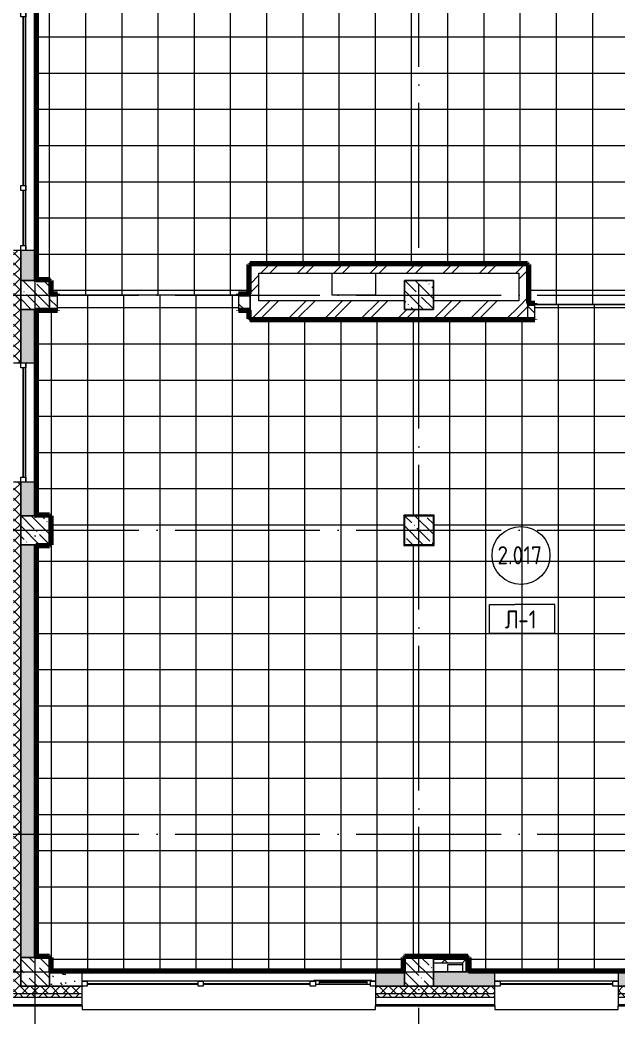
# Model space of a CAD drawing. Header units: millimetres. Extents: x 97 to 214665, y -4577 to 61202.
# Drawn here: x 126788 to 135048, y 25800 to 39575 of the extents above; entities that cross this region are included whole.
import ezdxf

# ---------------------------------------------------------------- set-up
doc = ezdxf.new("R2010")
doc.units = ezdxf.units.MM
doc.linetypes.add('ADSK_Линия сетки', pattern=[2500, 2000, -250, 0, -250])
for name, color, linetype, lineweight in [('A-AREA-____-IDEN', 2, 'Continuous', 20), ('A-FLOR-____-IDEN', 11, 'Continuous', 20), ('A-FLOR-____-OTLN', 192, 'Continuous', 9), ('A-FLOR-____-PATT', 8, 'Continuous', 9), ('A-GLAZ-____-MCUT', 151, 'Continuous', 9), ('A-GLAZ-____-OTLN', 151, 'Continuous', 9), ('A-WALL-____-MCUT', 113, 'Continuous', 9), ('A-WALL-____-PATT', 111, 'Continuous', 9), ('A-WALL-FNSH-MCUT', 113, 'Continuous', 9), ('I-WALL-____-OTLN', 2, 'Continuous', 9), ('S-COLS-____-MCUT', 52, 'Continuous', 9), ('S-COLS-____-OTLN', 52, 'Continuous', 9), ('S-GRID-____-OTLN', 1, 'Continuous', 9)]:
    doc.layers.add(name, color=color, linetype=linetype, lineweight=lineweight)
doc.styles.add('GOST Common', font='GOST_Common.ttf', dxfattribs={"width": 0.9, "height": 250})
pattern_1 = [(135, (0, 0), (-141.42136, -141.42136), [])]
pattern_2 = [(45, (0, 0), (-251.4472, 251.4472), []), (45, (0, 381), (-251.4472, 251.4472), [])]
pattern_3 = [(45, (0, 0), (-70.71068, 70.71068), []), (135, (0, 0), (-70.71068, -70.71068), [])]
pattern_4 = [(135, (0, 0), (-142.5612, -142.5612), []), (135, (142.56, 0), (-142.5612, -142.5612), [252.016, -50.403, 3.353, -47.05])]
pattern_5 = [(50, (0, 0), (364.3679, -31.8783), [38.1, -419.1]), (355, (0, 0), (-70.4859, 382.1133), [30.48, -335.28]), (100.451, (30.36, -2.66), (293.885, 350.2334), [32.38, -356.18]), (46.184, (0, 101.6), (542.1585, -84.0858), [57.15, -628.65]), (96.636, (45.2, 94.6), (474.805, 494.8554), [48.57, -534.27]), (351.184, (0, 101.6), (474.8102, 494.85), [45.72, -502.92]), (21, (50.8, 76.2), (303.2285, -204.5305), [38.1, -419.1]), (326, (50.8, 76.2), (123.6039, 368.376), [30.48, -335.28]), (71.451, (76.07, 59.16), (426.8341, 163.8427), [32.38, -356.18]), (37.5, (0, 0), (6.17665, 169.11015), [16.764, -314.452, 16.764, -323.596, -336.55]), (37.5, (0, 0), (6.17665, 169.11015), [-671.576, 16.764, -319.786]), (7.5, (0, 0), (133.63888, 200.3615), [16.764, -177.292, 16.764, -306.832, -128.27]), (7.5, (0, 0), (133.63888, 200.3615), [-517.652, 16.764, -111.506]), (327.5, (-113.28, 0), (271.18182, -11.45836), [16.764, -110.236, 16.764, -379.476, -525.78]), (327.5, (-113.28, 0), (271.18182, -11.45836), [-523.24, 16.764, -509.016]), (317.5, (-164.08, 0), (296.2585, 50.85285), [16.764, -148.336, 16.764, -246.38, -373.38]), (317.5, (-164.08, 0), (296.2585, 50.85285), [-428.244, 16.764, -356.616])]
pattern_6 = [(45, (0, 0), (-141.42136, 141.42136), []), (135, (0, 0), (-141.42136, -141.42136), [])]

# ---------------------------------------------------------------- blocks, each defined once
blk = doc.blocks.new('Окно_СКБ_2Ст1 - Окно_СКБ_2Ст 3400_ОКп-1л_E60-37619709-О_АИ_ПП_4_200_Целиком')
at = {"layer": 'A-GLAZ-____-MCUT', "color": 90}
for p, q in [((-1650, -195), (-1650, -125)), ((-1650, -125), (-1580, -125)), ((-1580, -125), (-1580, -195)), ((-820, -195), (-820, -125)), ((-820, -125), (-750, -125)), ((-750, -125), (-750, -195)), ((1580, -195), (1580, -125)), ((1580, -125), (1650, -125)), ((1650, -125), (1650, -195)), ((-1580, -195), (-1650, -195)), ((-750, -195), (-820, -195)), ((1650, -195), (1580, -195))]:
    blk.add_line(p, q, dxfattribs=at)
at = {"layer": 'A-GLAZ-____-MCUT', "color": 10, "lineweight": 5}
for p, q in [((-820, -155), (-1580, -155)), ((-820, -165), (-1580, -165)), ((1580, -155), (-750, -155)), ((1580, -165), (-750, -165))]:
    blk.add_line(p, q, dxfattribs=at)
at = {"layer": 'A-GLAZ-____-OTLN', "color": 10, "lineweight": 5}
blk.add_line((-1650, -195), (1650, -195), dxfattribs=at)
blk = doc.blocks.new('Окно_СКБ_1Ст1 - 120_Окно_СКБ_1Ст_1650_ОК17л-29018978-О_АИ_ПП_4_200_Целиком')
at = {"layer": 'A-GLAZ-____-MCUT', "color": 90}
for p, q in [((-825, -195), (-825, -125)), ((-825, -125), (-755, -125)), ((-755, -125), (-755, -195)), ((755, -195), (755, -125)), ((755, -125), (825, -125)), ((825, -125), (825, -195)), ((-755, -195), (-825, -195)), ((825, -195), (755, -195))]:
    blk.add_line(p, q, dxfattribs=at)
at = {"layer": 'A-GLAZ-____-MCUT', "color": 10, "lineweight": 5}
for p, q in [((755, -155), (-755, -155)), ((755, -165), (-755, -165))]:
    blk.add_line(p, q, dxfattribs=at)
at = {"layer": 'A-GLAZ-____-OTLN', "color": 10, "lineweight": 5}
blk.add_line((-825, -195), (825, -195), dxfattribs=at)
blk = doc.blocks.new('BSC_Колонна _Прямоугольная - 400x400-31322274-О_АИ_ПП_4_200_Целиком')
at = {"layer": 'S-COLS-____-OTLN', "lineweight": 5}
h = blk.add_hatch(dxfattribs=at)
h.set_pattern_fill('FP_32', color=256, style=0, pattern_type=2)
h.set_pattern_definition([(135, (-74800, -32525), (-142.5612, -142.5612), []), (135, (-74657.44, -32525), (-142.5612, -142.5612), [252.016, -50.403, 3.353, -47.05])])
h.paths.add_polyline_path([(200, -200), (200, 200), (-200, 200), (-200, -200)])
at = {"layer": 'S-COLS-____-MCUT', "color": 130, "lineweight": 25}
for p, q in [((200, 200), (-200, 200)), ((-200, 200), (-200, -200)), ((200, -200), (200, 200)), ((-200, -200), (200, -200))]:
    blk.add_line(p, q, dxfattribs=at)
blk = doc.blocks.new('Окно_СКБ_1Ст1 - 120_Окно_СКБ_1Ст_1700_ОК19Л-29018906-О_АИ_ПП_4_200_Целиком')
at = {"layer": 'A-GLAZ-____-MCUT', "color": 90}
for p, q in [((-850, -195), (-850, -125)), ((-850, -125), (-780, -125)), ((-780, -125), (-780, -195)), ((780, -195), (780, -125)), ((780, -125), (850, -125)), ((850, -125), (850, -195)), ((-780, -195), (-850, -195)), ((850, -195), (780, -195))]:
    blk.add_line(p, q, dxfattribs=at)
at = {"layer": 'A-GLAZ-____-MCUT', "color": 10, "lineweight": 5}
for p, q in [((780, -155), (-780, -155)), ((780, -165), (-780, -165))]:
    blk.add_line(p, q, dxfattribs=at)
at = {"layer": 'A-GLAZ-____-OTLN', "color": 10, "lineweight": 5}
blk.add_line((-850, -195), (850, -195), dxfattribs=at)
blk = doc.blocks.new('WNW_Отлив1 - Отлив_металлический 2-28595994-О_АИ_ПП_4_200_Целиком')
at = {"layer": 'A-GLAZ-____-OTLN', "color": 10, "lineweight": 5}
for p, q in [((850, 320), (-850, 320)), ((-850, 320), (-850, 270)), ((850, 270), (850, 320))]:
    blk.add_line(p, q, dxfattribs=at)
blk = doc.blocks.new('Окно_СКБ_3Ст1 - Окно_СКБ_3Ст_4050_ОК15-36323508-О_АИ_ПП_4_200_Целиком')
at = {"layer": 'A-GLAZ-____-MCUT', "color": 90}
for p, q in [((-2025, -195), (-2025, -125)), ((-2025, -125), (-1955, -125)), ((-1955, -125), (-1955, -195)), ((-1195, -195), (-1195, -125)), ((-1195, -125), (-1125, -125)), ((-1125, -125), (-1125, -195)), ((355, -195), (355, -125)), ((355, -125), (425, -125)), ((425, -125), (425, -195)), ((1955, -195), (1955, -125)), ((1955, -125), (2025, -125)), ((2025, -125), (2025, -195)), ((-1955, -195), (-2025, -195)), ((-1955, -195), (-1975, -195)), ((-1975, -195), (-1975, -205)), ((-1975, -205), (-1175, -205)), ((-1175, -205), (-1975, -205)), ((-1195, -155), (-1955, -155)), ((-1955, -155), (-1955, -195)), ((-1905, -205), (-1905, -155)), ((-1245, -205), (-1245, -155)), ((-1195, -195), (-1195, -155)), ((-1125, -195), (-1195, -195)), ((-1175, -195), (-1195, -195)), ((-1175, -205), (-1175, -195)), ((425, -195), (355, -195)), ((2025, -195), (1955, -195))]:
    blk.add_line(p, q, dxfattribs=at)
at = {"layer": 'A-GLAZ-____-MCUT', "color": 10, "lineweight": 5}
for p, q in [((-1905, -175), (-1245, -175)), ((-1245, -185), (-1905, -185)), ((355, -155), (-1125, -155)), ((355, -165), (-1125, -165)), ((1955, -155), (425, -155)), ((1955, -165), (425, -165))]:
    blk.add_line(p, q, dxfattribs=at)
at = {"layer": 'A-GLAZ-____-OTLN', "color": 10, "lineweight": 5}
for p, q in [((-2025, -195), (-1975, -195)), ((-1175, -195), (2025, -195))]:
    blk.add_line(p, q, dxfattribs=at)
blk = doc.blocks.new('WNW_Отлив1 - Отлив_металлический 2-36323549-О_АИ_ПП_4_200_Целиком')
at = {"layer": 'A-GLAZ-____-OTLN', "color": 10, "lineweight": 5}
for p, q in [((2025, 320), (-2025, 320)), ((-2025, 320), (-2025, 270)), ((2025, 270), (2025, 320))]:
    blk.add_line(p, q, dxfattribs=at)
blk = doc.blocks.new('0083_СОШ675_АР_R22_rvt-1-О_АИ_ПП_4_200_Целиком')
at = {"layer": 'A-WALL-____-PATT', "lineweight": 5}
h = blk.add_hatch(dxfattribs=at)
h.set_pattern_fill('FP_21', color=10, style=0, pattern_type=2)
h.set_pattern_definition(pattern_3)
h.paths.add_polyline_path([(69300, 26225), (69300, 33190), (69200, 33190), (69200, 26225), (69280, 26225)])
h.paths.add_polyline_path([(69300, 34840), (69300, 36390), (69200, 36390), (69200, 34840)])
h.paths.add_polyline_path([(69300, 39690), (69300, 41240), (69200, 41240), (69200, 39690), (69280, 39690)])
h.paths.add_polyline_path([(69200, 42890), (69300, 42890), (69300, 43325), (69200, 43325), (69200, 43055)])
h = blk.add_hatch(dxfattribs=at)
h.set_pattern_fill('FP_74', color=10, style=0, pattern_type=2)
h.set_pattern_definition(pattern_5)
h.paths.add_polyline_path([(69300, 26625), (69500, 26625), (69500, 32325), (69300, 32325), (69300, 26655)])
h.paths.add_polyline_path([(69300, 32725), (69500, 32725), (69500, 33190), (69300, 33190), (69300, 33161)])
h.paths.add_polyline_path([(69500, 34840), (69500, 35575), (69300, 35575), (69300, 34840)])
h.paths.add_polyline_path([(69300, 35975), (69500, 35975), (69500, 36390), (69300, 36390), (69300, 36052)])
h.paths.add_polyline_path([(69500, 39690), (69500, 39775), (69300, 39775), (69300, 39690)])
h.paths.add_polyline_path([(69500, 40175), (69500, 41240), (69300, 41240), (69300, 40175)])
h.paths.add_polyline_path([(69500, 42890), (69500, 43325), (69300, 43325), (69300, 42890)])
h = blk.add_hatch(dxfattribs=at)
h.set_pattern_fill('FP_11', color=10, style=0, pattern_type=2)
h.set_pattern_definition(pattern_2)
h.paths.add_polyline_path([(73629, 36075), (76180, 36075), (76180, 36195), (72470, 36195), (72470, 36075), (72590, 36075)])
h = blk.add_hatch(dxfattribs=at)
h.set_pattern_fill('FP_11', color=10, style=0, pattern_type=2)
h.set_pattern_definition(pattern_2)
h.paths.add_polyline_path([(76180, 35445), (76300, 35445), (76300, 36195), (76180, 36195), (76180, 35695)])
h = blk.add_hatch(dxfattribs=at)
h.set_pattern_fill('FP_11', color=10, style=0, pattern_type=2)
h.set_pattern_definition(pattern_2)
h.paths.add_polyline_path([(72590, 35695), (72590, 36075), (72470, 36075), (72470, 35695)])
h = blk.add_hatch(dxfattribs=at)
h.set_pattern_fill('FP_8', color=10, style=0, pattern_type=2)
h.set_pattern_definition(pattern_1)
h.paths.add_polyline_path([(72470, 35575), (72470, 35775), (72310, 35775), (72310, 35575)])
h.paths.add_polyline_path([(69763, 35575), (69810, 35575), (69810, 35775), (69700, 35775), (69700, 35575)])
h = blk.add_hatch(dxfattribs=at)
h.set_pattern_fill('FP_11', color=10, style=0, pattern_type=2)
h.set_pattern_definition(pattern_2)
h.paths.add_polyline_path([(76180, 35445), (76180, 35695), (75000, 35695), (75000, 35575), (74600, 35575), (74600, 35695), (72470, 35695), (72470, 35445), (75561, 35445)])
h = blk.add_hatch(dxfattribs=at)
h.set_pattern_fill('FP_8', color=10, style=0, pattern_type=2)
h.set_pattern_definition(pattern_1)
h.paths.add_polyline_path([(76400, 35445), (76400, 35645), (76300, 35645), (76300, 35445)])
h = blk.add_hatch(dxfattribs=at)
h.set_pattern_fill('FP_20', color=252, style=0, pattern_type=2)
h.set_pattern_definition(pattern_6)
h.paths.add_polyline_path([(75400, 26550), (75400, 26600), (75000, 26600), (75000, 26550), (75078, 26550)])
h = blk.add_hatch(dxfattribs=at)
h.set_pattern_fill('FP_20', color=252, style=0, pattern_type=2)
h.set_pattern_definition(pattern_6)
h.paths.add_polyline_path([(75450, 26425), (75450, 26600), (75400, 26600), (75400, 26425)])
h = blk.add_hatch(dxfattribs=at)
h.set_pattern_fill('FP_74', color=10, style=0, pattern_type=2)
h.set_pattern_definition(pattern_5)
h.paths.add_polyline_path([(70150, 26225), (70150, 26425), (69700, 26425), (69700, 26225), (69763, 26225)])
h = blk.add_hatch(dxfattribs=at)
h.set_pattern_fill('FP_74', color=10, style=0, pattern_type=2)
h.set_pattern_definition(pattern_5)
h.paths.add_polyline_path([(101160, 26225), (101160, 26425), (100150, 26425), (100150, 26225), (100687, 26225)])
h.paths.add_polyline_path([(96900, 26225), (97450, 26225), (97450, 26425), (96900, 26425)])
h.paths.add_polyline_path([(96500, 26225), (96500, 26425), (96250, 26425), (96250, 26225)])
h.paths.add_polyline_path([(98350, 26225), (99250, 26225), (99250, 26425), (98350, 26425)])
h.paths.add_polyline_path([(95350, 26225), (95350, 26425), (94450, 26425), (94450, 26225), (94888, 26225)])
h.paths.add_polyline_path([(92750, 26225), (93550, 26225), (93550, 26425), (92750, 26425)])
h.paths.add_polyline_path([(89650, 26225), (89650, 26425), (88850, 26425), (88850, 26225), (89090, 26225)])
h.paths.add_polyline_path([(86650, 26225), (87550, 26225), (87550, 26425), (86650, 26425)])
h.paths.add_polyline_path([(85750, 26225), (85750, 26425), (84250, 26425), (84250, 26225), (85225, 26225)])
h.paths.add_polyline_path([(83150, 26225), (83350, 26225), (83350, 26425), (83150, 26425)])
h.paths.add_polyline_path([(81359, 26225), (81550, 26225), (81550, 26425), (80300, 26425), (80300, 26225), (80876, 26225)])
h.paths.add_polyline_path([(79000, 26225), (79000, 26425), (77550, 26425), (77550, 26225)])
h.paths.add_polyline_path([(82750, 26225), (82750, 26425), (82450, 26425), (82450, 26225)])
h.paths.add_polyline_path([(74595, 26225), (74600, 26225), (74600, 26425), (74200, 26425), (74200, 26225)])
h.paths.add_polyline_path([(75561, 26225), (75850, 26225), (75850, 26425), (75000, 26425), (75000, 26225), (75078, 26225)])
h = blk.add_hatch(dxfattribs=at)
h.set_pattern_fill('FP_21', color=10, style=0, pattern_type=2)
h.set_pattern_definition(pattern_3)
h.paths.add_polyline_path([(104552, 26125), (104600, 26125), (104700, 26225), (102445, 26225), (102445, 26125), (102619, 26125)])
h.paths.add_polyline_path([(101160, 26125), (101160, 26225), (100150, 26225), (100150, 26125), (100687, 26125)])
h.paths.add_polyline_path([(101360, 26125), (101545, 26125), (101545, 26225), (101360, 26225)])
h.paths.add_polyline_path([(99250, 26125), (99250, 26225), (98350, 26225), (98350, 26125), (98754, 26125)])
h.paths.add_polyline_path([(96250, 26125), (97450, 26125), (97450, 26225), (96250, 26225)])
h.paths.add_polyline_path([(94450, 26125), (95350, 26125), (95350, 26225), (94450, 26225)])
h.paths.add_polyline_path([(92350, 26125), (93550, 26125), (93550, 26225), (92350, 26225)])
h.paths.add_polyline_path([(89090, 26125), (89650, 26125), (89650, 26225), (88450, 26225), (88450, 26125)])
h.paths.add_polyline_path([(87158, 26125), (87550, 26125), (87550, 26225), (86650, 26225), (86650, 26125)])
h.paths.add_polyline_path([(85750, 26125), (85750, 26225), (84250, 26225), (84250, 26125), (85225, 26125)])
h.paths.add_polyline_path([(82450, 26125), (83350, 26125), (83350, 26225), (82450, 26225)])
h.paths.add_polyline_path([(81550, 26125), (81550, 26225), (79900, 26225), (79900, 26125), (81359, 26125)])
h.paths.add_polyline_path([(77550, 26125), (79000, 26125), (79000, 26225), (77550, 26225)])
h.paths.add_polyline_path([(75561, 26125), (75850, 26125), (75850, 26225), (74200, 26225), (74200, 26125), (75078, 26125)])
h.paths.add_polyline_path([(69763, 26125), (70150, 26125), (70150, 26225), (69200, 26225), (69200, 26125), (69280, 26125)])
h = blk.add_hatch(dxfattribs=at)
h.set_pattern_fill('FP_7', color=10, style=0, pattern_type=2)
h.set_pattern_definition([(135, (0, 0), (-84.85281, -84.85281), []), (225, (0, 0), (84.85281, -84.85281), [])])
h.paths.add_polyline_path([(104550, 26075), (104600, 26125), (102445, 26125), (102445, 26075), (102619, 26075)])
h.paths.add_polyline_path([(101545, 26075), (101545, 26125), (100150, 26125), (100150, 26075), (100687, 26075)])
h.paths.add_polyline_path([(98754, 26075), (99250, 26075), (99250, 26125), (98350, 26125), (98350, 26075)])
h.paths.add_polyline_path([(97450, 26075), (97450, 26125), (96250, 26125), (96250, 26075), (96821, 26075)])
h.paths.add_polyline_path([(95350, 26075), (95350, 26125), (94450, 26125), (94450, 26075), (94888, 26075)])
h.paths.add_polyline_path([(92350, 26075), (93550, 26075), (93550, 26125), (92350, 26125)])
h.paths.add_polyline_path([(89650, 26075), (89650, 26125), (88450, 26125), (88450, 26075), (89090, 26075)])
h.paths.add_polyline_path([(87550, 26075), (87550, 26125), (86650, 26125), (86650, 26075), (87158, 26075)])
h.paths.add_polyline_path([(85750, 26075), (85750, 26125), (84250, 26125), (84250, 26075), (85225, 26075)])
h.paths.add_polyline_path([(82450, 26075), (83350, 26075), (83350, 26125), (82450, 26125)])
h.paths.add_polyline_path([(81359, 26075), (81550, 26075), (81550, 26125), (79900, 26125), (79900, 26075), (80876, 26075)])
h.paths.add_polyline_path([(79000, 26075), (79000, 26125), (77550, 26125), (77550, 26075)])
h.paths.add_polyline_path([(75078, 26075), (75850, 26075), (75850, 26125), (74200, 26125), (74200, 26075), (74595, 26075)])
h.paths.add_polyline_path([(69763, 26075), (70150, 26075), (70150, 26125), (69150, 26125), (69150, 26075), (69280, 26075)])
at = {"layer": 'S-COLS-____-OTLN', "lineweight": 5}
h = blk.add_hatch(dxfattribs=at)
h.set_pattern_fill('FP_31', color=256, style=0, pattern_type=2)
h.set_pattern_definition(pattern_4)
h.paths.add_polyline_path([(69300, 35575), (69700, 35575), (69700, 35975), (69300, 35975)])
h = blk.add_hatch(dxfattribs=at)
h.set_pattern_fill('FP_31', color=256, style=0, pattern_type=2)
h.set_pattern_definition(pattern_4)
h.paths.add_polyline_path([(74600, 35575), (75000, 35575), (75000, 35975), (74600, 35975), (74600, 35695)])
h = blk.add_hatch(dxfattribs=at)
h.set_pattern_fill('FP_31', color=256, style=0, pattern_type=2)
h.set_pattern_definition(pattern_4)
h.paths.add_polyline_path([(69500, 32325), (69700, 32325), (69700, 32725), (69300, 32725), (69300, 32325)])
h = blk.add_hatch(dxfattribs=at)
h.set_pattern_fill('FP_31', color=256, style=0, pattern_type=2)
h.set_pattern_definition(pattern_4)
h.paths.add_polyline_path([(69300, 26225), (69700, 26225), (69700, 26625), (69300, 26625)])
h = blk.add_hatch(dxfattribs=at)
h.set_pattern_fill('FP_31', color=256, style=0, pattern_type=2)
h.set_pattern_definition(pattern_4)
h.paths.add_polyline_path([(74600, 26225), (75000, 26225), (75000, 26625), (74600, 26625), (74600, 26425)])
at = {"layer": 'A-FLOR-____-OTLN', "color": 90}
for p, q in [((73600, 35775), (73600, 36075)), ((74200, 36075), (74200, 35775)), ((74200, 35775), (73600, 35775)), ((75200, 26425), (75200, 26525)), ((75200, 26525), (75400, 26525))]:
    blk.add_line(p, q, dxfattribs=at)
at = {"layer": 'A-WALL-____-MCUT', "color": 90}
for p, q in [((69300, 36390), (69200, 36390)), ((69300, 35575), (69300, 35975)), ((69200, 34840), (69300, 34840)), ((69300, 33190), (69200, 33190)), ((69300, 32325), (69300, 32725)), ((69300, 26225), (69300, 26625)), ((69700, 26225), (69300, 26225)), ((70150, 26125), (70150, 26225)), ((74200, 26225), (74200, 26125)), ((75000, 26225), (74600, 26225)), ((75850, 26125), (75850, 26225)), ((77550, 26225), (77550, 26125)), ((70150, 25975), (70150, 26075)), ((74200, 26075), (74200, 25975)), ((75850, 25975), (75850, 26075)), ((77550, 26075), (77550, 25975))]:
    blk.add_line(p, q, dxfattribs=at)
at = {"layer": 'A-WALL-____-MCUT', "color": 50, "lineweight": 13}
for p, q in [((69300, 35975), (69300, 36390)), ((69500, 36390), (69300, 36390)), ((69300, 36390), (69300, 35975)), ((69500, 35975), (69500, 36390)), ((76180, 36195), (72470, 36195)), ((72470, 36195), (72470, 36075)), ((76300, 36195), (76180, 36195)), ((76300, 35645), (76300, 36195)), ((72470, 36075), (72470, 35695)), ((72590, 35695), (72590, 36075)), ((72590, 36075), (76180, 36075)), ((76180, 36075), (76180, 35695)), ((69810, 35775), (69700, 35775)), ((69700, 35775), (69700, 35575)), ((69810, 35575), (69810, 35775)), ((72470, 35775), (72310, 35775)), ((72310, 35775), (72310, 35575)), ((72470, 35575), (72470, 35775)), ((72470, 35695), (72470, 35445)), ((74600, 35695), (72590, 35695)), ((76180, 35695), (75000, 35695)), ((69300, 34840), (69300, 35575)), ((69300, 35575), (69300, 34840)), ((69500, 34840), (69500, 35575)), ((69700, 35575), (69810, 35575)), ((72310, 35575), (72470, 35575)), ((76400, 35645), (76300, 35645)), ((76400, 35445), (76400, 35645)), ((72470, 35445), (76180, 35445)), ((76180, 35445), (76300, 35445)), ((76300, 35445), (76400, 35445)), ((69300, 34840), (69500, 34840)), ((69300, 32725), (69300, 33190)), ((69500, 33190), (69300, 33190)), ((69300, 33190), (69300, 32725)), ((69500, 32725), (69500, 33190)), ((69300, 26625), (69300, 32325)), ((69300, 32325), (69300, 26625)), ((69500, 26625), (69500, 32325)), ((75000, 26600), (75000, 26550)), ((75000, 26600), (75400, 26600)), ((75400, 26600), (75450, 26600)), ((75450, 26600), (75450, 26425)), ((75000, 26550), (75400, 26550)), ((75400, 26550), (75400, 26425)), ((70150, 26425), (69700, 26425)), ((70150, 26225), (70150, 26425)), ((74600, 26425), (74200, 26425)), ((74200, 26425), (74200, 26225)), ((75850, 26425), (75000, 26425)), ((75400, 26425), (75450, 26425)), ((75850, 26225), (75850, 26425)), ((79000, 26425), (77550, 26425)), ((77550, 26425), (77550, 26225)), ((70150, 26225), (69700, 26225)), ((69700, 26225), (70150, 26225)), ((74600, 26225), (74200, 26225)), ((74200, 26225), (74600, 26225)), ((75850, 26225), (75000, 26225)), ((75000, 26225), (75850, 26225)), ((79000, 26225), (77550, 26225)), ((77550, 26225), (79000, 26225)), ((69150, 26075), (70150, 26075)), ((69200, 26125), (70150, 26125)), ((70150, 26075), (70150, 26125)), ((74200, 26125), (74200, 26075)), ((74200, 26125), (75850, 26125)), ((74200, 26075), (75850, 26075)), ((75850, 26075), (75850, 26125)), ((77550, 26125), (77550, 26075)), ((77550, 26125), (79000, 26125)), ((77550, 26075), (79000, 26075))]:
    blk.add_line(p, q, dxfattribs=at)
at = {"layer": 'A-WALL-____-MCUT', "color": 10, "lineweight": 5}
for p, q in [((69300, 35975), (69500, 35975)), ((74600, 35575), (74600, 35695)), ((75000, 35695), (75000, 35575)), ((69500, 35575), (69300, 35575)), ((75000, 35575), (74600, 35575)), ((76300, 35645), (76300, 35445)), ((69300, 32725), (69500, 32725)), ((69500, 32325), (69300, 32325)), ((69300, 26625), (69500, 26625)), ((75000, 26612), (75400, 26612)), ((75400, 26612), (75450, 26612)), ((75450, 26612), (75462, 26612)), ((75462, 26612), (75462, 26425)), ((69700, 26425), (69700, 26225)), ((74600, 26225), (74600, 26425)), ((75000, 26425), (75000, 26225)), ((69050, 25975), (70150, 25975)), ((74200, 25975), (75850, 25975)), ((77550, 25975), (79000, 25975))]:
    blk.add_line(p, q, dxfattribs=at)
at = {"layer": 'A-WALL-FNSH-MCUT', "color": 90}
for p, q in [((75400, 26625), (75000, 26625)), ((75000, 26625), (75000, 26612)), ((75000, 26612), (75000, 26600)), ((75450, 26625), (75400, 26625)), ((75462, 26625), (75450, 26625)), ((75475, 26625), (75462, 26625)), ((75475, 26425), (75475, 26625)), ((75450, 26425), (75462, 26425)), ((75462, 26425), (75475, 26425)), ((69030, 25955), (70150, 25955)), ((70150, 25955), (70150, 25975)), ((74200, 25975), (74200, 25955)), ((74200, 25955), (75850, 25955)), ((75850, 25955), (75850, 25975)), ((77550, 25975), (77550, 25955)), ((77550, 25955), (79000, 25955))]:
    blk.add_line(p, q, dxfattribs=at)
at = {"layer": 'I-WALL-____-OTLN', "color": 90}
for p, q in [((69500, 39690), (69500, 36390)), ((69500, 34840), (69500, 33190)), ((70150, 26425), (71570, 26425)), ((71570, 26425), (74200, 26425)), ((75850, 26425), (77550, 26425))]:
    blk.add_line(p, q, dxfattribs=at)
at = {"layer": 'S-COLS-____-MCUT', "color": 130, "lineweight": 25}
for p, q in [((69300, 35975), (69300, 35575)), ((69700, 35975), (69500, 35975)), ((69700, 35575), (69700, 35975)), ((75000, 35975), (74600, 35975)), ((74600, 35975), (74600, 35695)), ((75000, 35695), (75000, 35975)), ((69500, 35575), (69700, 35575)), ((69300, 32725), (69300, 32325)), ((69700, 32725), (69500, 32725)), ((69700, 32325), (69700, 32725)), ((69500, 32325), (69700, 32325)), ((69300, 26625), (69300, 26225)), ((69700, 26625), (69500, 26625)), ((69700, 26425), (69700, 26625)), ((75000, 26625), (74600, 26625)), ((74600, 26625), (74600, 26425)), ((75000, 26425), (75000, 26625)), ((69300, 26225), (69700, 26225)), ((74600, 26225), (75000, 26225))]:
    blk.add_line(p, q, dxfattribs=at)
at = {"layer": 'S-COLS-____-OTLN', "color": 90}
for p, q in [((69500, 35975), (69300, 35975)), ((74600, 35695), (74600, 35575)), ((75000, 35575), (75000, 35695)), ((69300, 35575), (69500, 35575)), ((74600, 35575), (75000, 35575)), ((69500, 32725), (69300, 32725)), ((69300, 32325), (69500, 32325)), ((69500, 26625), (69300, 26625)), ((69700, 26225), (69700, 26425)), ((74600, 26425), (74600, 26225)), ((75000, 26225), (75000, 26425))]:
    blk.add_line(p, q, dxfattribs=at)
at = {"layer": 'A-GLAZ-____-OTLN', "color": 90, "lineweight": 9}
for name, p, rotation in [('Окно_СКБ_2Ст1 - Окно_СКБ_2Ст 3400_ОКп-1л_E60-37619709-О_АИ_ПП_4_200_Целиком', (69175, 38040), 89.99999999999991), ('Окно_СКБ_1Ст1 - 120_Окно_СКБ_1Ст_1650_ОК17л-29018978-О_АИ_ПП_4_200_Целиком', (69175, 34015), 89.99999999999991), ('Окно_СКБ_3Ст1 - Окно_СКБ_3Ст_4050_ОК15-36323508-О_АИ_ПП_4_200_Целиком', (72175, 26100), 180), ('Окно_СКБ_1Ст1 - 120_Окно_СКБ_1Ст_1700_ОК19Л-29018906-О_АИ_ПП_4_200_Целиком', (76700, 26100), 180), ('WNW_Отлив1 - Отлив_металлический 2-36323549-О_АИ_ПП_4_200_Целиком', (72175, 26225), 180), ('WNW_Отлив1 - Отлив_металлический 2-28595994-О_АИ_ПП_4_200_Целиком', (76700, 26225), 180)]:
    blk.add_blockref(name, p, dxfattribs=dict(at, rotation=rotation))
at = {"layer": 'S-COLS-____-OTLN', "color": 90, "lineweight": 9}
blk.add_blockref('BSC_Колонна _Прямоугольная - 400x400-31322274-О_АИ_ПП_4_200_Целиком', (74800, 32525), dxfattribs=at)
blk = doc.blocks.new('ADSK_Марка_Перекрытие - Типоразмер_ADSK_Марка-158127-О_АИ_ПП_4_200_Целиком')
at = {"layer": 'A-FLOR-____-IDEN'}
for p, q in [((-4.5, 4), (-1, 4)), ((-4.5, 0), (-4.5, 4)), ((4.5, 4), (-1, 4)), ((4.5, 0), (4.5, 4)), ((4.5, 0), (-4.5, 0)), ((-4.5, 0), (4, 0))]:
    blk.add_line(p, q, dxfattribs=at)
blk = doc.blocks.new('ADSK_Марка_Помещение_ОдноЗначение - Номер-159740-О_АИ_ПП_4_200_Целиком')
at = {"layer": 'A-AREA-____-IDEN'}
blk.add_circle((0, 0), 4, dxfattribs=at)

msp = doc.modelspace()

# ---------------------------------------------------------------- hatches: boundary and pattern name
at = {"layer": 'A-FLOR-____-PATT'}
h = msp.add_hatch(dxfattribs=at)
h.set_pattern_fill('FP_215', color=256, style=0, pattern_type=2)
h.set_pattern_definition([(0, (146697.5, 40839.97), (0, 500), []), (90, (146697.5, 40839.97), (-500, 3e-14), [])])
h.paths.add_polyline_path([(134992.183332, 35645), (135298.114412, 35645), (135298.114412, 35695), (135313.114412, 35695), (135313.114412, 36425.000586), (135318.114412, 36425.000586), (135318.114412, 36435.000586), (135328.114412, 36435.000586), (135328.114412, 36440.000586), (144983.114412, 36440.000586), (144983.114412, 39760.023044), (138678.114412, 39760.023044), (138678.114412, 39775.023044), (136618.114412, 39775.023044), (136618.114412, 39760.023044), (131428.114412, 39760.023044), (131428.114412, 39765.023044), (131418.114412, 39765.023044), (131418.114412, 39775.023044), (131413.114412, 39775.023044), (131413.114412, 41999.999414), (131628.114412, 42000), (131628.114412, 43499.999414), (131413.114412, 43499.999414), (131413.114412, 45690), (130628.114412, 45690), (130628.114412, 45905), (127928.114412, 45905), (127928.114412, 45690), (127188.094248, 45690), (127188.094248, 45369.173212), (127183.094248, 45369.173212), (127183.094248, 45359.173212), (127173.094248, 45359.173212), (127172.588933, 45354.173212), (127013.114412, 45354.173212), (127013.114412, 40190), (127198.114412, 40190), (127198.114412, 40185), (127208.114412, 40185), (127208.114412, 40175), (127213.114412, 40174.999414), (127213.114412, 39775.000082), (127208.114412, 39774.999414), (127208.114412, 39764.999414), (127198.114412, 39764.999414), (127198.114412, 39759.999414), (127013.114412, 39759.999414), (127013.114412, 35989.999414), (127198.114412, 35989.999414), (127198.114412, 35984.999414), (127208.114412, 35984.999414), (127208.114412, 35974.999414), (127213.114412, 35973.916644), (127213.114412, 35789.940333), (127308.114412, 35789.940333), (127308.114412, 35774.940333), (129808.114412, 35774.940333), (129808.114412, 35789.940333), (129953.114412, 35789.940333), (129953.114412, 36194.940333), (129958.114412, 36194.940333), (129958.114412, 36204.940333), (129968.114412, 36204.940333), (129968.114412, 36209.940333), (133798.114412, 36209.940333), (133798.114412, 36204.940333), (133808.114412, 36204.940333), (133808.114412, 36194.940333), (133813.114412, 36194.940333), (133813.114412, 35660), (133898.114412, 35660), (133898.114412, 35645)])
h = msp.add_hatch(dxfattribs=at)
h.set_pattern_fill('FP_207', color=256, style=0, pattern_type=2)
h.set_pattern_definition([(270, (133723.1, 31099.97), (500, 3e-14), []), (0, (133723.1, 31099.97), (0, 500), [])])
h.paths.add_polyline_path([(139048.114412, 26440), (140233.114412, 26440), (140233.114412, 26624.999414), (140238.114412, 26625), (140238.114412, 26635), (140248.114412, 26635), (140248.114412, 26640), (140433.060792, 26640), (140433.060792, 35159.940333), (137598.114412, 35159.940333), (137597.298065, 35164.940333), (137588.114412, 35164.940333), (137588.114412, 35174.940333), (137583.114412, 35174.940333), (137583.114412, 35430), (135298.114412, 35430), (135298.114412, 35645), (133898.114412, 35645), (133898.114412, 35430), (129968.114412, 35430), (129968.114412, 35435), (129958.114412, 35435.180505), (129958.114412, 35445), (129953.114412, 35445), (129953.114412, 35559.999414), (129808.114412, 35559.999414), (129808.114412, 35774.940333), (127308.114412, 35774.940333), (127307.535442, 35559.999414), (127013.114412, 35559.999414), (127013.114412, 32740), (127198.114412, 32740), (127198.500377, 32735), (127208.114412, 32734.819495), (127208.114412, 32725), (127213.114412, 32724.999414), (127213.114412, 32325), (127208.114412, 32324.999414), (127208.114412, 32314.999414), (127198.114412, 32314.999414), (127198.114412, 32309.999414), (127013.114412, 32309.999414), (127013.114412, 26639.999414), (127198.114412, 26639.999414), (127198.114412, 26634.999414), (127208.114412, 26634.999414), (127208.114412, 26624.999414), (127213.114412, 26624.999414), (127213.114412, 26440), (132083.114412, 26440), (132083.114412, 26625), (132088.114412, 26625), (132088.114412, 26635), (132098.114412, 26635), (132099.167043, 26640), (132972.927549, 26640), (132972.927549, 26635), (132982.927549, 26635), (132982.927549, 26625), (132987.927549, 26625), (132987.927549, 26440), (137383.114412, 26440), (137383.114412, 26624.999414), (137388.114412, 26625), (137388.114412, 26635), (137398.114412, 26635), (137399.167043, 26640), (138173.114412, 26640), (138173.114412, 26635), (138183.114412, 26635), (138183.114412, 26625), (138188.114412, 26625), (138188.114412, 26440), (138857.596181, 26440)])
h.paths.add_polyline_path([(137797.061739, 32309.999414), (137398.114412, 32309.999414), (137398.114412, 32314.999414), (137388.114412, 32314.999414), (137388.114412, 32324.999414), (137383.114412, 32325), (137383.114412, 32724.999414), (137388.114412, 32725), (137388.114412, 32734.999414), (137398.114412, 32734.999414), (137398.114412, 32739.999414), (137798.114412, 32739.999414), (137798.114412, 32734.999414), (137808.114412, 32734.245058), (137808.114412, 32724.999414), (137813.114412, 32724.999414), (137813.114412, 32324.999414), (137808.114412, 32324.999414), (137808.114412, 32314.999414), (137798.114412, 32314.999414), (137798.114412, 32309.999414)])
h.paths.add_polyline_path([(132088.114412, 32314.999414), (132088.114412, 32735), (132508.114412, 32734.714286), (132508.114412, 32314.999414), (132092.97848, 32314.999414)])
at = {"layer": 'A-WALL-____-PATT'}
h = msp.add_hatch(color=7, dxfattribs=at)
h.paths.add_polyline_path([(127008.114412, 35984.999414), (127008.114412, 36389.999414), (126998.114412, 36389.999414), (126998.114412, 35984.999414)])
h.paths.add_polyline_path([(126998.114412, 39689.999414), (127008.114412, 39689.999414), (127008.114412, 39774.999414), (126998.114412, 39774.999414)])
for points in [[(133798.114412, 36194.940333), (133798.114412, 36204.940333), (129958.114412, 36204.940333), (129958.114412, 36194.940333), (133059.476908, 36194.940333)], [(129968.114412, 35774.940333), (129968.114412, 36194.940333), (129958.114412, 36194.940333), (129958.114412, 35774.940333)], [(133808.114412, 35655), (133808.114412, 36204.940333), (133798.114412, 36204.940333), (133798.114412, 35655)], [(127198.114412, 35974.999414), (127198.114412, 35984.999414), (126998.114412, 35984.999414), (126998.114412, 35974.999414)], [(127208.114412, 35784.940333), (127208.114412, 35984.999414), (127198.114412, 35984.999414), (127198.114412, 35784.940333)], [(129968.114412, 35435), (129968.114412, 35564.999414), (129958.114412, 35564.999414), (129958.114412, 35435)], [(127198.114412, 32725), (127198.114412, 32735), (126998.114412, 32735), (126998.114412, 32725)], [(127198.114412, 32324.999414), (127208.114412, 32324.999414), (127208.114412, 32735), (127198.114412, 32735), (127198.114412, 32438.020501)], [(132498.114412, 32725), (132498.114412, 32735), (132088.114412, 32735), (132088.114412, 32725), (132098.114412, 32725)], [(132098.114412, 32314.999414), (132098.114412, 32724.999414), (132088.114427, 32724.999414), (132088.114412, 32314.999414)], [(132508.114412, 32324.999414), (132508.114412, 32735), (132498.114412, 32735), (132498.114412, 32324.999414)], [(126998.114412, 26634.999414), (127008.114412, 26634.999414), (127008.114412, 32324.999414), (126998.114412, 32324.999414), (126998.114412, 26654.853555)], [(127008.114412, 32314.999414), (127208.114412, 32314.999414), (127208.114412, 32324.999414), (127008.114412, 32324.999414)], [(132498.114412, 32314.999414), (132508.114412, 32314.999414), (132508.114412, 32324.999414), (132098.114412, 32324.999414), (132098.114412, 32314.999414)], [(127198.114412, 26624.999414), (127198.114412, 26634.999414), (126998.114412, 26634.999414), (126998.114412, 26624.999414)], [(127208.114412, 26435), (127208.114412, 26634.999414), (127198.114412, 26634.999414), (127198.114412, 26435)], [(132972.927549, 26625), (132972.927549, 26635), (132088.114412, 26635), (132088.114412, 26625), (132576.300302, 26625)], [(132093.123696, 26425), (132098.114412, 26425), (132098.114412, 26625), (132088.114412, 26625), (132088.114412, 26425)], [(132982.927549, 26435), (132982.927549, 26635), (132972.927549, 26635), (132972.927549, 26435)]]:
    msp.add_hatch(color=7, dxfattribs=at).paths.add_polyline_path(points)
h = msp.add_hatch(color=7, dxfattribs=at)
h.paths.add_polyline_path([(129958.114412, 35774.940333), (129958.114412, 35784.940333), (129808.114412, 35784.940333), (129808.114412, 35774.940333)])
h.paths.add_polyline_path([(127261.357635, 35774.940333), (127308.114412, 35774.940333), (127308.114412, 35784.940333), (127198.114412, 35784.940333), (127198.114412, 35774.940333)])
h = msp.add_hatch(color=7, dxfattribs=at)
h.paths.add_polyline_path([(129968.114412, 35564.999414), (129968.114412, 35574.999414), (129808.114412, 35574.999414), (129808.114412, 35564.999414), (129958.114412, 35564.999414)])
h.paths.add_polyline_path([(126998.114412, 35564.999414), (127308.114412, 35564.999414), (127308.114412, 35574.999414), (126998.114412, 35574.999414)])
h = msp.add_hatch(color=7, dxfattribs=at)
h.paths.add_polyline_path([(127008.114412, 32735), (127008.114412, 33189.999414), (126998.114412, 33189.999414), (126998.114412, 32735)])
h.paths.add_polyline_path([(127008.114412, 34839.999414), (127008.114412, 35564.999414), (126998.114412, 35564.999414), (126998.114412, 34839.999414)])
h = msp.add_hatch(color=7, dxfattribs=at)
h.paths.add_polyline_path([(135318.114412, 35645), (135318.114412, 35655), (135298.114412, 35655), (135298.114412, 35645)])
h.paths.add_polyline_path([(133798.114412, 35645), (133898.114412, 35645), (133898.114412, 35655), (133798.114412, 35655)])
h = msp.add_hatch(color=7, dxfattribs=at)
h.paths.add_polyline_path([(137588.114412, 35435), (137598.114412, 35435), (137598.114412, 35445), (135298.114412, 35445), (135298.114412, 35435), (136924.889757, 35435)])
h.paths.add_polyline_path([(133898.114412, 35435), (133898.114412, 35445), (129968.114412, 35445), (129968.114412, 35435), (133059.476908, 35435)])
h = msp.add_hatch(color=7, dxfattribs=at)
h.paths.add_polyline_path([(132088.114412, 26425), (132088.114412, 26435), (131698.114412, 26435), (131698.114412, 26425)])
h.paths.add_polyline_path([(127261.357635, 26425), (127648.114412, 26425), (127648.114412, 26435), (127198.114412, 26435), (127198.114412, 26425)])
h = msp.add_hatch(color=7, dxfattribs=at)
h.paths.add_polyline_path([(136498.114412, 26425), (136498.114412, 26435), (135048.114412, 26435), (135048.114412, 26425)])
h.paths.add_polyline_path([(132972.927549, 26425), (133348.114412, 26425), (133348.114412, 26435), (132972.927549, 26435)])

# ---------------------------------------------------------------- linework, layer by layer
at = {"layer": 'A-FLOR-____-OTLN'}
for p, q in [((129808.114412, 35774.940333), (127308.114412, 35774.940333)), ((135298.114412, 35645), (133898.114412, 35645)), ((133898.114412, 35645), (135298.114412, 35645))]:
    msp.add_line(p, q, dxfattribs=at)
at = {"layer": 'A-WALL-____-MCUT', "color": 7}
for p, q in [((127008.114412, 36389.999414), (126998.114412, 36389.999414)), ((126998.114412, 36389.999414), (126998.114412, 35974.999414)), ((127008.114412, 35984.999414), (127008.114412, 36389.999414)), ((133808.114412, 36204.940333), (129958.114412, 36204.940333)), ((129958.114412, 36204.940333), (129958.114412, 35784.940333)), ((129968.114412, 36194.940333), (133798.114412, 36194.940333)), ((129968.114412, 35774.940333), (129968.114412, 36194.940333)), ((133798.114412, 36194.940333), (133798.114412, 35645)), ((133808.114412, 35655), (133808.114412, 36204.940333)), ((126998.114412, 35974.999414), (127198.114412, 35974.999414)), ((127208.114412, 35984.999414), (127008.114412, 35984.999414)), ((127198.114412, 35974.999414), (127198.114412, 35774.940333)), ((127208.114412, 35784.940333), (127208.114412, 35984.999414)), ((127198.114412, 35774.940333), (127308.114412, 35774.940333)), ((127308.114412, 35784.940333), (127208.114412, 35784.940333)), ((127308.114412, 35774.940333), (127308.114412, 35784.940333)), ((129958.114412, 35784.940333), (129808.114412, 35784.940333)), ((129808.114412, 35784.940333), (129808.114412, 35774.940333)), ((129808.114412, 35774.940333), (129968.114412, 35774.940333)), ((127308.114412, 35574.999414), (126998.114412, 35574.999414)), ((126998.114412, 35574.999414), (126998.114412, 34839.999414)), ((127008.114412, 35564.999414), (127308.114412, 35564.999414)), ((127008.114412, 34839.999414), (127008.114412, 35564.999414)), ((127308.114412, 35564.999414), (127308.114412, 35574.999414)), ((129968.114412, 35574.999414), (129808.114412, 35574.999414)), ((129808.114412, 35574.999414), (129808.114412, 35564.999414)), ((129808.114412, 35564.999414), (129958.114412, 35564.999414)), ((129958.114412, 35564.999414), (129958.114412, 35435)), ((129968.114412, 35445), (129968.114412, 35574.999414)), ((133798.114412, 35645), (133898.114412, 35645)), ((133898.114412, 35655), (133808.114412, 35655)), ((133898.114412, 35645), (133898.114412, 35655)), ((129958.114412, 35435), (133898.114412, 35435)), ((133898.114412, 35445), (129968.114412, 35445)), ((133898.114412, 35435), (133898.114412, 35445)), ((126998.114412, 34839.999414), (127008.114412, 34839.999414)), ((127008.114412, 33189.999414), (126998.114412, 33189.999414)), ((126998.114412, 33189.999414), (126998.114412, 32725)), ((127008.114412, 32735), (127008.114412, 33189.999414)), ((126998.114412, 32725), (127198.114412, 32725)), ((127208.114412, 32735), (127008.114412, 32735)), ((127198.114412, 32725), (127198.114412, 32324.999414)), ((127208.114412, 32314.999414), (127208.114412, 32735)), ((132508.114412, 32735), (132088.114412, 32735)), ((132088.114412, 32735), (132088.114412, 32314.999414)), ((132508.114412, 32314.999414), (132508.114412, 32735)), ((126998.114412, 32324.999414), (126998.114412, 26624.999414)), ((127198.114412, 32324.999414), (126998.114412, 32324.999414)), ((127008.114412, 26634.999414), (127008.114412, 32314.999414)), ((127008.114412, 32314.999414), (127208.114412, 32314.999414)), ((132088.114412, 32314.999414), (132508.114412, 32314.999414)), ((126998.114412, 26624.999414), (127198.114412, 26624.999414)), ((127208.114412, 26634.999414), (127008.114412, 26634.999414)), ((127198.114412, 26624.999414), (127198.114412, 26425)), ((127208.114412, 26435), (127208.114412, 26634.999414)), ((132982.927549, 26635), (132088.114412, 26635)), ((132088.114412, 26635), (132088.114412, 26435)), ((132098.114412, 26625), (132972.927549, 26625)), ((132098.114412, 26425), (132098.114412, 26625)), ((132972.927549, 26625), (132972.927549, 26425)), ((132982.927549, 26435), (132982.927549, 26635)), ((127198.114412, 26425), (127648.114412, 26425)), ((127648.114412, 26435), (127208.114412, 26435)), ((127648.114412, 26425), (127648.114412, 26435)), ((132088.114412, 26435), (131698.114412, 26435)), ((131698.114412, 26435), (131698.114412, 26425)), ((131698.114412, 26425), (132098.114412, 26425)), ((132972.927549, 26425), (133348.114412, 26425)), ((133348.114412, 26435), (132982.927549, 26435)), ((133348.114412, 26425), (133348.114412, 26435)), ((136498.114412, 26435), (135048.114412, 26435)), ((135048.114412, 26435), (135048.114412, 26425)), ((135048.114412, 26425), (136498.114412, 26425))]:
    msp.add_line(p, q, dxfattribs=at)
at = {"layer": 'I-WALL-____-OTLN'}
for p, q in [((126998.114412, 36389.999414), (126998.114412, 39689.999414)), ((127008.114412, 39689.999414), (127008.114412, 36389.999414)), ((126998.114412, 33189.999414), (126998.114412, 34839.999414)), ((127008.114412, 34839.999414), (127008.114412, 33189.999414)), ((127648.114412, 26435), (131698.114412, 26435)), ((131698.114412, 26425), (127648.114412, 26425)), ((133348.114412, 26435), (135048.114412, 26435)), ((135048.114412, 26425), (133348.114412, 26425))]:
    msp.add_line(p, q, dxfattribs=at)
at = {"layer": 'I-WALL-____-OTLN', "color": 5, "lineweight": 90}
for p, q in [((127013.114412, 39759.999414), (127013.114412, 35989.999414)), ((129953.114412, 35789.940333), (129953.114412, 36194.940333)), ((129958.114412, 36194.940333), (129953.114412, 36194.940333)), ((129968.114412, 36209.940333), (133798.114412, 36209.940333)), ((129968.114412, 36209.940333), (129968.114412, 36204.940333)), ((133798.114412, 36204.940333), (133798.114412, 36209.940333)), ((133813.114412, 36194.940333), (133808.114412, 36194.940333)), ((133813.114412, 36194.940333), (133813.114412, 35660)), ((127013.114412, 35989.999414), (127198.114412, 35989.999414)), ((127198.114412, 35984.999414), (127198.114412, 35989.999414)), ((127213.114412, 35974.999414), (127208.114412, 35974.999414)), ((127213.114412, 35974.999414), (127213.114412, 35789.940333)), ((127213.114412, 35789.940333), (127308.114412, 35789.940333)), ((127308.114412, 35784.940333), (127308.114412, 35789.940333)), ((129808.114412, 35789.940333), (129953.114412, 35789.940333)), ((129808.114412, 35789.940333), (129808.114412, 35784.940333)), ((127308.114412, 35559.999414), (127008.114412, 35559.999414)), ((127013.114412, 35565.166081), (127013.114412, 32735)), ((127308.114412, 35559.999414), (127308.114412, 35564.999414)), ((129808.114412, 35564.999414), (129808.114412, 35559.999414)), ((129958.114412, 35559.999414), (129808.114412, 35559.999414)), ((129953.114412, 35445), (129953.114412, 35564.999414)), ((133813.114412, 35660), (133898.114412, 35660)), ((133898.114412, 35655), (133898.114412, 35660)), ((129953.114412, 35445), (129958.114412, 35445)), ((129968.114412, 35435), (129968.114412, 35430)), ((133898.114412, 35430), (129968.114412, 35430)), ((133898.114412, 35430), (133898.114412, 35435)), ((127008.114412, 32740), (127198.114412, 32740)), ((127198.114412, 32735), (127198.114412, 32740)), ((127213.114412, 32725), (127208.114412, 32725)), ((127213.114412, 32725), (127213.114412, 32324.999414)), ((127198.114412, 32309.999414), (127008.105609, 32309.999414)), ((127013.114412, 32314.999414), (127013.114412, 26634.999414)), ((127198.114412, 32309.999414), (127198.114412, 32314.999414)), ((127208.114412, 32324.999414), (127213.114412, 32324.999414)), ((127008.114412, 26639.999414), (127198.114412, 26639.999414)), ((127198.114412, 26634.999414), (127198.114412, 26639.999414)), ((127213.114412, 26624.999414), (127208.114412, 26624.999414)), ((127213.114412, 26624.999414), (127213.114412, 26434.886364)), ((132083.114412, 26435), (132083.114412, 26625)), ((132088.114412, 26625), (132083.114412, 26625)), ((132098.114412, 26640), (132972.927549, 26640)), ((132098.114412, 26640), (132098.114412, 26635)), ((132972.927549, 26635), (132972.927549, 26640)), ((132987.927549, 26625), (132982.927549, 26625)), ((132987.927549, 26625), (132987.927549, 26434.863084)), ((127208.114412, 26440), (132088.114412, 26440)), ((132982.927549, 26440), (137388.114412, 26440))]:
    msp.add_line(p, q, dxfattribs=at)
at = {"layer": 'S-GRID-____-OTLN', "linetype": 'ADSK_Линия сетки'}
for p, q in [((132298.114412, -3572.657751), (132298.114412, 61202.00513)), ((126998.114412, -2302.657751), (126998.114412, 60644.999414)), ((53928.563196, 35775.000586), (213846.668489, 35775.000586)), ((53928.563196, 32525.000984), (213846.668489, 32525.000984)), ((53928.563196, 28325.000984), (213846.668489, 28325.000984)), ((53928.563196, 26425.000586), (213846.668489, 26425.000586))]:
    msp.add_line(p, q, dxfattribs=at)

# ---------------------------------------------------------------- block references
at = {"color": 250, "lineweight": 5}
msp.add_blockref('0083_СОШ675_АР_R22_rvt-1-О_АИ_ПП_4_200_Целиком', (57498.114412, 0), dxfattribs=at)
at = {"layer": 'A-AREA-____-IDEN', "xscale": 99.99999999999993, "yscale": 99.99999999999993, "zscale": 99.99999999999993}
msp.add_blockref('ADSK_Марка_Помещение_ОдноЗначение - Номер-159740-О_АИ_ПП_4_200_Целиком', (133707.752611, 32177.501856), dxfattribs=at)
at = {"layer": 'A-FLOR-____-IDEN', "xscale": 99.99999999999993, "yscale": 99.99999999999993, "zscale": 99.99999999999993}
msp.add_blockref('ADSK_Марка_Перекрытие - Типоразмер_ADSK_Марка-158127-О_АИ_ПП_4_200_Целиком', (133723.114412, 31099.970167), dxfattribs=at)

# ---------------------------------------------------------------- texts
at = {"layer": 'A-AREA-____-IDEN', "lineweight": 9, "insert": (133382.395353, 32305.226928), "char_height": 250, "width": 800.8858125, "attachment_point": 1, "style": 'GOST Common'}
msp.add_mtext('2.017', dxfattribs=at)
at = {"layer": 'A-FLOR-____-IDEN', "lineweight": 9, "char_height": 250, "attachment_point": 1, "style": 'GOST Common'}
for s, insert, width in [('\\fGOST Common|b0|i0|c204|p34|;\\W.9;Л', (133483.433566, 31417.807741), 223.6708125), ('-1', (133667.980441, 31417.807741), 331.898625)]:
    msp.add_mtext(s, dxfattribs=dict(at, insert=insert, width=width))

doc.saveas('drawing.dxf')
